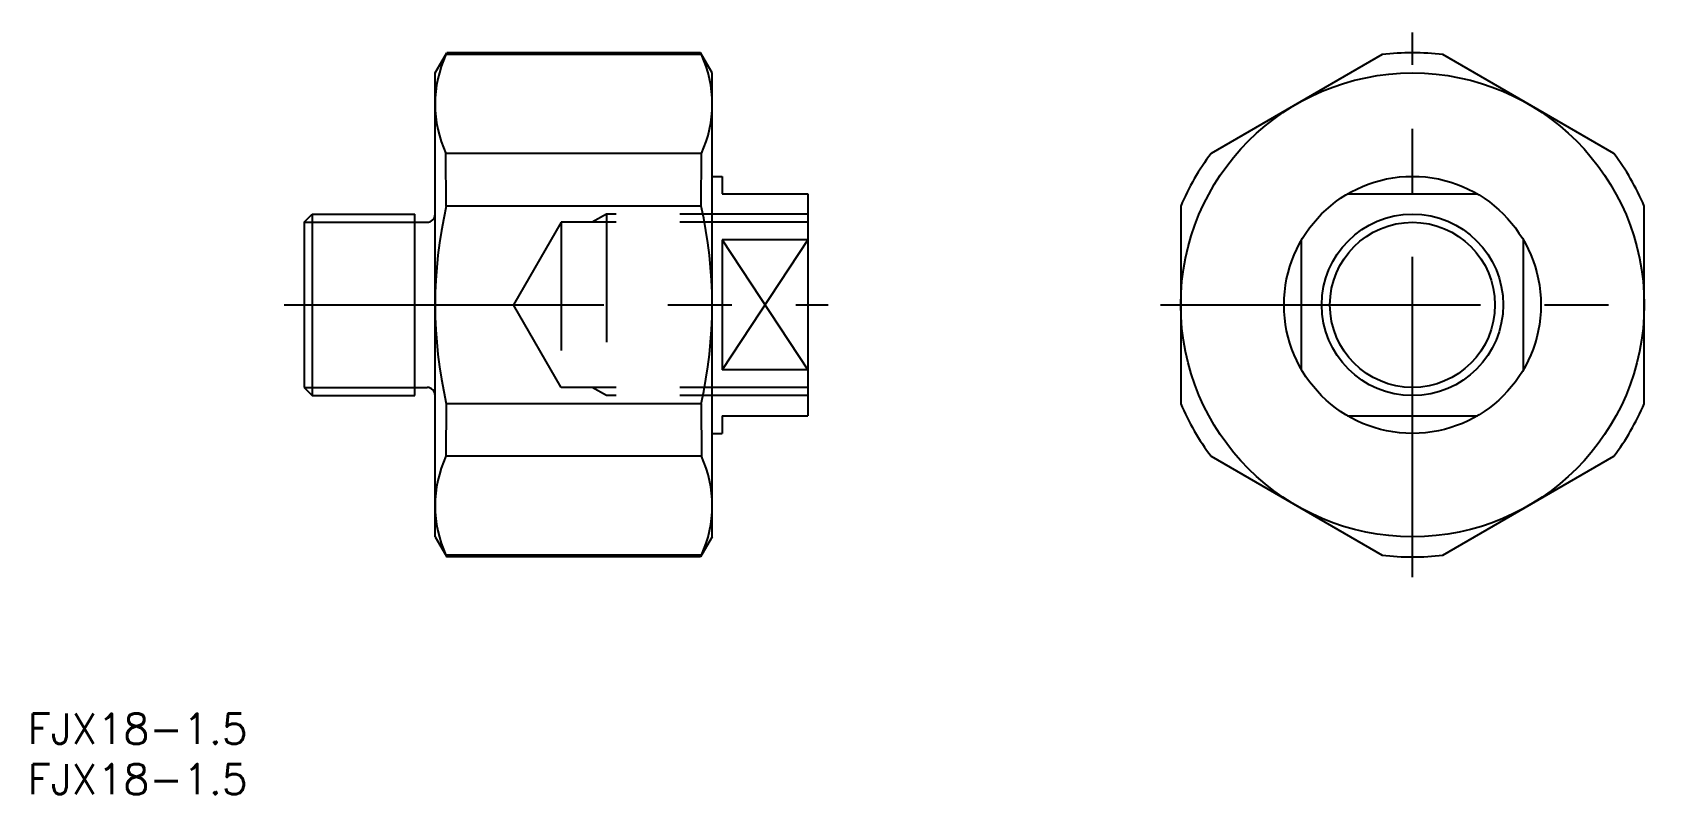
# Model space of a CAD drawing. Extents: x -137 to 25, y -49 to 27.
import ezdxf

# ---------------------------------------------------------------- set-up
doc = ezdxf.new("R2010")
doc.units = 0
doc.linetypes.add('CENTER', pattern=[50.8, 31.75, -6.35, 6.35, -6.35])
doc.linetypes.add('DASHED', pattern=[19.05, 12.7, -6.35])
doc.layers.get('0').update_dxf_attribs({"linetype": 'CONTINUOUS'})
doc.layers.add('CENTER', color=1, linetype='CENTER')
doc.styles.get("Standard").update_dxf_attribs({"font": 'txt.shx', "height": 3, "bigfont": 'bigfont.shx'})

msp = doc.modelspace()

# ---------------------------------------------------------------- linework, layer by layer
at = {"color": 7, "linetype": 'CONTINUOUS'}
for p, q in [((-97, 23), (-95.85, 25)), ((-95.93, 24.82), (-95.85, 25)), ((-70.57, 24.82), (-95.93, 24.82)), ((-70.65, 25), (-95.85, 25)), ((-69.5, 23), (-70.65, 25)), ((-70.57, 24.82), (-70.65, 25)), ((-3.01, 24.82), (-19.99, 15.02)), ((19.99, 15.02), (3.01, 24.82)), ((-97, -23), (-97, 23)), ((-69.5, -23), (-69.5, 23)), ((-70.57, 15.02), (-95.93, 15.02)), ((-95.89, 9.8), (-95.93, 15.02)), ((-70.61, 9.8), (-70.57, 15.02)), ((-69.5, 12.75), (-68.5, 12.75)), ((-68.5, 12.75), (-68.5, 11)), ((-70.61, 9.8), (-95.89, 9.8)), ((-68.5, 11), (-60, 11)), ((-60, 11), (-60, -11)), ((-23, 9.8), (-23, -9.8)), ((-6.45, 11), (6.45, 11)), ((23, -9.8), (23, 9.8)), ((-110, 8.19), (-109.19, 9)), ((-110, 8.19), (-110, -8.19)), ((-109.19, 9), (-99, 9)), ((-109.19, 9), (-109.19, -9)), ((-99, -9), (-99, 9)), ((-99, 8.19), (-97.8, 8.19)), ((-60, 6.45), (-68.5, 6.45)), ((-68.5, 6.45), (-68.5, -6.45)), ((-11, -6.45), (-11, 6.45)), ((11, 6.45), (11, -6.45)), ((-60, -6.45), (-68.5, -6.45)), ((-110, -8.19), (-109.19, -9)), ((-109.19, -9), (-99, -9)), ((-99, -8.19), (-97.8, -8.19)), ((-95.89, -9.8), (-95.93, -15.02)), ((-70.61, -9.8), (-95.89, -9.8)), ((-70.61, -9.8), (-70.57, -15.02)), ((-68.5, -11), (-60, -11)), ((-68.5, -11), (-68.5, -12.75)), ((-6.45, -11), (6.45, -11)), ((-69.5, -12.75), (-68.5, -12.75)), ((-70.57, -15.02), (-95.93, -15.02)), ((-19.99, -15.02), (-3.01, -24.82)), ((3.01, -24.82), (19.99, -15.02)), ((-97, -23), (-95.85, -25)), ((-69.5, -23), (-70.65, -25)), ((-70.57, -24.82), (-95.93, -24.82)), ((-95.93, -24.82), (-95.85, -25)), ((-70.65, -25), (-95.85, -25)), ((-70.57, -24.82), (-70.65, -25))]:
    msp.add_line(p, q, dxfattribs=at)
at = {"color": 3, "linetype": 'CONTINUOUS'}
for p, q in [((-110, 8.19), (-99, 8.19)), ((-60, 6.45), (-68.5, -6.45)), ((-68.5, 6.45), (-60, -6.45)), ((-110, -8.19), (-99, -8.19))]:
    msp.add_line(p, q, dxfattribs=at)
at = {"color": 3, "linetype": 'DASHED'}
for p, q in [((-84.5, 8.19), (-89.23, 0)), ((-60, 8.19), (-84.5, 8.19)), ((-84.5, 8.19), (-84.5, -8.19)), ((-80, 9), (-81.41, 8.19)), ((-80, 9), (-80, -9)), ((-60, 9), (-80, 9)), ((-84.5, -8.19), (-89.23, 0)), ((-60, -8.19), (-84.5, -8.19)), ((-80, -9), (-81.41, -8.19)), ((-60, -9), (-80, -9))]:
    msp.add_line(p, q, dxfattribs=at)
at = {"color": 7, "linetype": 'CONTINUOUS'}
for radius in [23, 12.75, 8.19]:
    msp.add_circle((0, 0), radius, dxfattribs=at)
at = {"color": 3, "linetype": 'CONTINUOUS'}
msp.add_circle((0, 0), 9, dxfattribs=at)
at = {"color": 7, "linetype": 'CONTINUOUS'}
for centre, radius, start, end in [((-85.24, 19.92), 11.76, 155.374, 204.626), ((-81.26, 19.92), 11.76, 335.374, 24.626), ((0, 0), 25, 83.0739, 96.9261), ((0, 0), 25, 143.0739, 156.9261), ((0, 0), 25, 23.0739, 36.9261), ((-53.05, 0), 43.95, 167.1173, 192.8827), ((-113.45, 0), 43.95, 347.1173, 12.8827), ((-97.8, 8.99), 0.8, 270, 0), ((-97.8, -8.99), 0.8, 0, 90), ((0, 0), 25, 203.0739, 216.9261), ((0, 0), 25, 323.0739, 336.9261), ((-85.24, -19.92), 11.76, 155.374, 204.626), ((-81.26, -19.92), 11.76, 335.374, 24.626), ((0, 0), 25, 263.0739, 276.9261)]:
    msp.add_arc(centre, radius, start, end, dxfattribs=at)
at = {"layer": 'CENTER', "color": 1, "linetype": 'CENTER'}
for p, q in [((0, -27), (0, 27)), ((-112, 0), (-58, 0)), ((-25, 0), (25, 0))]:
    msp.add_line(p, q, dxfattribs=at)

# ---------------------------------------------------------------- texts
at = {"color": 7, "linetype": 'CONTINUOUS'}
for p in [(-137.46, -43.54), (-137.46, -48.54)]:
    msp.add_text('FJX18-1.5', height=3, dxfattribs=at).set_placement(p)

doc.saveas('drawing.dxf')
